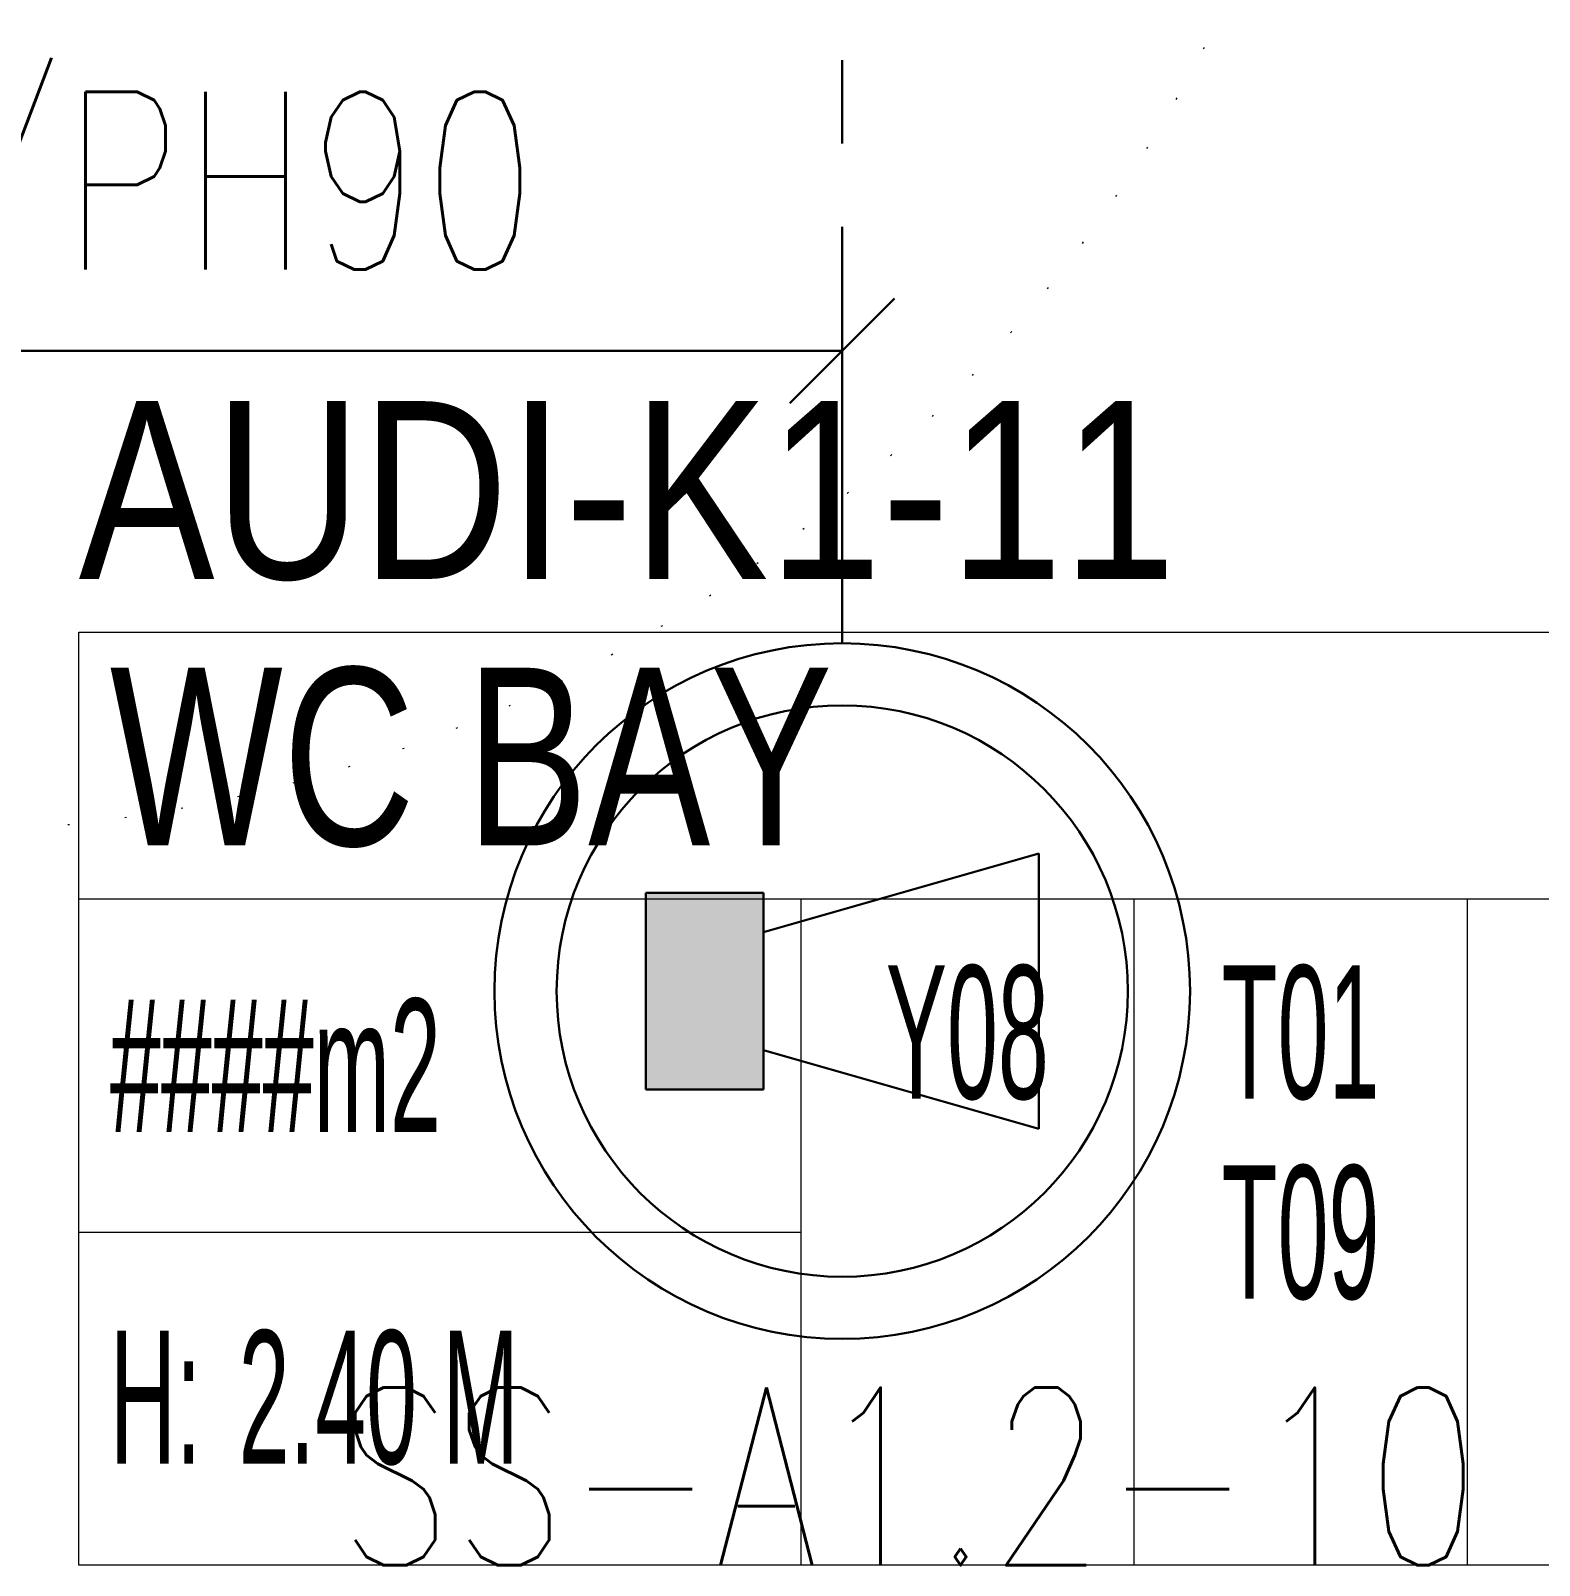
# Model space of a CAD drawing. Extents: x -1299 to 23780, y -3010 to 8106.
# Drawn here: x 10063.6 to 10148.5, y 2106.3 to 2192.7 of the extents above; entities that cross this region are included whole.
import ezdxf
from ezdxf.enums import TextEntityAlignment as Align

# ---------------------------------------------------------------- set-up
doc = ezdxf.new("R2010")
doc.units = 0
doc.header["$LTSCALE"] = 25
doc.header["$MEASUREMENT"] = 0
doc.linetypes.add('DOT2', pattern=[0.125, 0, -0.125])
doc.linetypes.add('PHANTOM2', pattern=[1.25, 0.625, -0.125, 0.125, -0.125, 0.125, -0.125])
doc.layers.get('0').update_dxf_attribs({"color": 9, "lineweight": 9})
for name, color, linetype, lineweight in [('20', 9, 'DOT2', 9), ('21', 9, 'Continuous', 9), ('E-3W ACİL ANONS İÇİN HOPARLÖR (GÖMME) (YANGINA DAYANIKLI)', 7, 'Continuous', 30), ('E-KABLO', 7, 'Continuous', 30), ('E-YANGIN', 7, 'Continuous', 30), ('E-YAZI', 7, 'Continuous', 30)]:
    doc.layers.add(name, color=color, linetype=linetype, lineweight=lineweight)
doc.styles.add('Arial', font='arial.ttf', dxfattribs={"height": 2.5})
doc.styles.add('ILGAZ', font='txttw.shx')
doc.styles.add('MuuM_TEXT-STANDART', font='ARIALN.TTF')

# ---------------------------------------------------------------- blocks, each defined once
blk = doc.blocks.new('p-kapı')
at = {"layer": '20'}
blk.add_arc((4.870000000002619, -4.600294117648446), 81.60029411766662, 270.1053228038254, 0, dxfattribs=at)
blk = doc.blocks.new('0_roomno2-flat-2')
at = {"layer": '21'}
blk.add_lwpolyline([(96.875, -52.50000000001091), (0, -52.50000000001091), (0, 0), (96.875, 0)], close=True, dxfattribs=at)
for points in [[(0, -15.00000000000727), (96.875, -15.00000000000727)], [(40.625, -15.00000000000727), (40.625, -52.50000000001091)], [(59.375, -15.00000000000727), (59.375, -52.50000000001091)], [(78.125, -15.00000000000727), (78.125, -52.50000000001091)], [(0, -33.75000000000728), (40.625, -33.75000000000728)]]:
    blk.add_lwpolyline(points, dxfattribs=at)
at = {"layer": '21', "style": 'MuuM_TEXT-STANDART', "width": 0.6}
blk.add_text('H:', height=7.5, dxfattribs=at).set_placement((1.75, -43.03976339674772), align=Align.MIDDLE_LEFT)
at = {"layer": '21', "style": 'Arial'}
blk.add_attdef('ODANO', (0, 5.85000000000582), '', height=10, dxfattribs=at)
blk.add_attdef('MEKANADI', text='', height=10, dxfattribs=at).set_placement((1.75, -15.00000000000727), align=Align.BOTTOM_LEFT)
at = {"layer": '21', "style": 'MuuM_TEXT-STANDART', "width": 0.6}
for tag, p in [('YER01', (50, -22.50000000000728)), ('TAVAN01', (68.75, -22.50000000000728)), ('DUVAR01', (87.5, -22.50000000000728)), ('YER02', (50, -33.75000000000728)), ('TAVAN02', (68.75, -33.75000000000728)), ('DUVAR02', (87.5, -33.75000000000728)), ('YER03', (50, -45.00000000000728)), ('TAVAN03', (68.75, -45.00000000000728)), ('DUVAR03', (87.5, -45.00000000000728))]:
    blk.add_attdef(tag, text='', height=7.5, dxfattribs=at).set_placement(p, align=Align.MIDDLE_CENTER)
for tag, p in [('M2', (1.75, -24.37500000000728)), ('TEMIZTAVANYUKSEKLIGI', (9, -43.03976339674772))]:
    blk.add_attdef(tag, text='', height=7.5, dxfattribs=at).set_placement(p, align=Align.MIDDLE_LEFT)
blk = doc.blocks.new('100_3W ACİL ANONS İÇİN HOPARLÖR (GÖMME) (YANGINA DAYANIKLI)')
at = {"layer": 'E-3W ACİL ANONS İÇİN HOPARLÖR (GÖMME) (YANGINA DAYANIKLI)', "color": 4}
for p, q in [((-0.6320731097948739, 0.4740548323898111), (1.580182773992419, 1.106127941893646)), ((1.580182773992419, -1.106127941660815), (1.580182773992419, 1.106127941893646)), ((-1.580182774516288, -0.7900913868797943), (-1.580182774516288, 0.7900913872290403)), ((-1.580182774516288, 0.7900913872290403), (-0.6320731097948739, 0.7900913872290403)), ((-0.6320731097948739, 0.7900913872290403), (-0.6320731097948739, -0.7900913868797943)), ((-0.6320731097948739, -0.4740548320405651), (1.580182773992419, -1.106127941660815)), ((-0.6320731097948739, -0.7900913868797943), (-1.580182774516288, -0.7900913868797943))]:
    blk.add_line(p, q, dxfattribs=at)
at = {"layer": 'E-3W ACİL ANONS İÇİN HOPARLÖR (GÖMME) (YANGINA DAYANIKLI)', "color": 3}
for radius in [2.795649571530997, 2.295649571530997]:
    blk.add_circle((0, 0), radius, dxfattribs=at)
at = {"layer": 'E-3W ACİL ANONS İÇİN HOPARLÖR (GÖMME) (YANGINA DAYANIKLI)', "color": 4}
blk.add_solid([(-1.580182774516288, 0.7900913872290403), (-0.6320731097948739, 0.7900913872290403), (-1.580182774516288, -0.7900913868797943), (-0.6320731097948739, -0.7900913868797943)], dxfattribs=at)

msp = doc.modelspace()

# ---------------------------------------------------------------- linework, layer by layer
at = {"layer": 'E-KABLO', "color": 5, "linetype": 'PHANTOM2', "ltscale": 1.5}
msp.add_line((10109.27885716497, 2158.204162317463), (10109.27885716497, 2222.488515400359), dxfattribs=at)
at = {"layer": 'E-KABLO', "color": 7}
msp.add_line((10112.22513541987, 2177.612120000055), (10106.33257891006, 2171.71956349012), dxfattribs=at)
at = {"layer": 'E-YANGIN'}
msp.add_line((9955.616988922371, 2174.665841745086), (10109.27885716496, 2174.665841745086), dxfattribs=at)

# ---------------------------------------------------------------- block references
at = {"xscale": -1, "rotation": 90}
msp.add_blockref('p-kapı', (10052.50000012271, 2234.000004310685), dxfattribs=at)
ref = msp.add_blockref('0_roomno2-flat-2', (10066.31819771272, 2158.827615439105))
ref.add_attrib('ODANO', 'AUDI-K1-11', dxfattribs={"layer": '21', "height": 10, "style": 'MuuM_TEXT-STANDART'}).set_placement((10066.31819771272, 2158.827615439105), align=Align.BOTTOM_LEFT)
ref.add_attrib('MEKANADI', 'WC BAY', dxfattribs={"layer": '21', "height": 10, "style": 'MuuM_TEXT-STANDART', "width": 0.9}).set_placement((10068.06819771272, 2143.827615439098), align=Align.BOTTOM_LEFT)
ref.add_attrib('M2', '####m2', dxfattribs={"layer": '21', "height": 7.5, "style": 'MuuM_TEXT-STANDART', "width": 0.6}).set_placement((10068.06819771272, 2134.452615439098), align=Align.MIDDLE_LEFT)
ref.add_attrib('TEMIZTAVANYUKSEKLIGI', '2.40 M', dxfattribs={"layer": '21', "height": 7.5, "style": 'MuuM_TEXT-STANDART', "width": 0.6}).set_placement((10075.31819771272, 2115.787852042357), align=Align.MIDDLE_LEFT)
ref.add_attrib('YER01', 'Y08', dxfattribs={"layer": '21', "height": 7.5, "style": 'MuuM_TEXT-STANDART', "width": 0.6}).set_placement((10116.31819771272, 2136.327615439098), align=Align.MIDDLE_CENTER)
ref.add_attrib('TAVAN01', 'T01', dxfattribs={"layer": '21', "height": 7.5, "style": 'MuuM_TEXT-STANDART', "width": 0.6}).set_placement((10135.06819771272, 2136.327615439098), align=Align.MIDDLE_CENTER)
ref.add_attrib('TAVAN02', 'T09', dxfattribs={"layer": '21', "height": 7.5, "style": 'MuuM_TEXT-STANDART', "width": 0.6}).set_placement((10135.06819771272, 2125.077615439098), align=Align.MIDDLE_CENTER)
at = {"layer": 'E-3W ACİL ANONS İÇİN HOPARLÖR (GÖMME) (YANGINA DAYANIKLI)', "xscale": 7, "yscale": 7, "zscale": 7}
msp.add_blockref('100_3W ACİL ANONS İÇİN HOPARLÖR (GÖMME) (YANGINA DAYANIKLI)', (10109.27885716497, 2138.634615316746), dxfattribs=at)

# ---------------------------------------------------------------- texts
at = {"layer": 'E-YAZI', "color": 3, "style": 'ILGAZ', "width": 0.75}
for s, p in [('2x1,5 LIHCH-Fe180/PH90', (9957.09732797918, 2179.234271091384)), ('SS-A1.2-10', (10080.90204881607, 2106.327615439094))]:
    msp.add_text(s, height=10, dxfattribs=at).set_placement(p)

doc.saveas('drawing.dxf')
